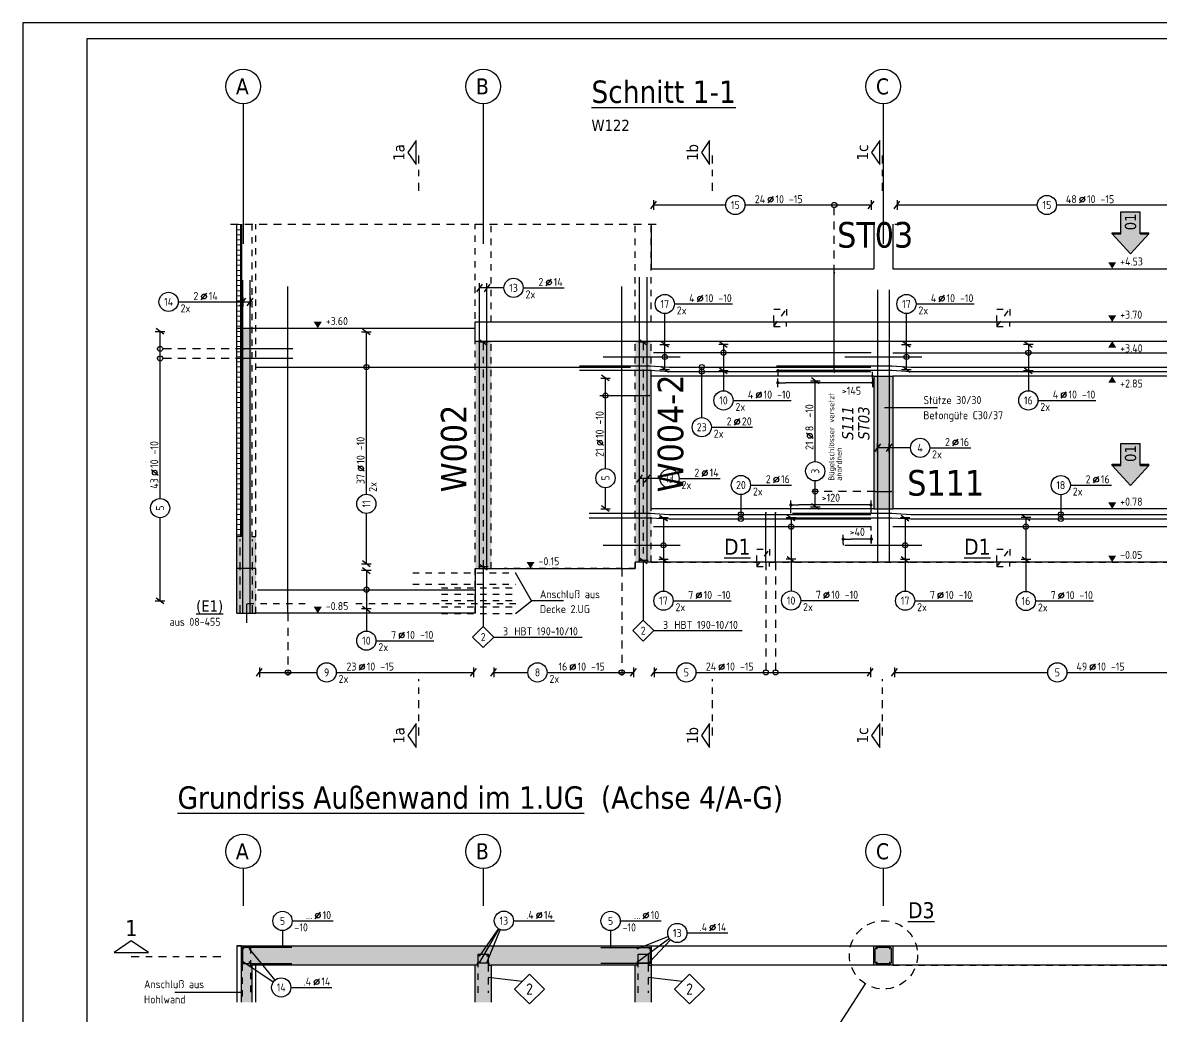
# Model space of a CAD drawing. Extents: x 40 to 135.7, y -30.7 to 15.6.
# Drawn here: x 39.96 to 57.74, y -4.82 to 10.69 of the extents above; entities that cross this region are included whole.
import ezdxf
from ezdxf.enums import TextEntityAlignment as Align

# ---------------------------------------------------------------- set-up
doc = ezdxf.new("R2010")
doc.units = 0
doc.header["$LTSCALE"] = 0.5
for name, pattern in [('AUSGEZOGEN', [1000.01, 1000, 0.01]), ('DASHDOTSMALL', [1.05, 0.5, -0.25, 0.05, -0.25]), ('DOT', [0.175, 0.05, -0.125]), ('HIDDEN', [0.375, 0.25, -0.125]), ('HIDDEN2', [0.187, 0.125, -0.062]), ('HIDDEN4', [0.12, 0.02, -0.1]), ('PUNKT', [0.175, 0.05, -0.125]), ('STRICHPUNKT2', [0.55, 0.25, -0.125, 0.05, -0.125]), ('VERDECKT', [0.375, 0.25, -0.125])]:
    doc.linetypes.add(name, pattern=pattern)
for name, color, linetype in [('ACHSEN', 7, 'Continuous'), ('AFB', 7, 'Continuous'), ('AFU', 7, 'Continuous'), ('BETON', 7, 'Continuous'), ('Brüstung EG', 7, 'Continuous'), ('DETAIL', 7, 'Continuous'), ('DRUEBER', 7, 'Continuous'), ('EG', 7, 'Continuous'), ('Fugenband', 7, 'Continuous'), ('grau_dunkel', 7, 'Continuous'), ('grau_hell', 7, 'Continuous'), ('grau_mittel', 7, 'Continuous'), ('HBT', 7, 'Continuous'), ('HILFE', 7, 'Continuous'), ('INDEX', 7, 'Continuous'), ('koten', 7, 'Continuous'), ('MASSE', 7, 'Continuous'), ('OBJEKT', 7, 'Continuous'), ('RAHMEN', 7, 'Continuous'), ('RND', 7, 'Continuous'), ('RND 1', 7, 'Continuous'), ('SCHNITTE', 7, 'Continuous'), ('SFP_Achsen', 7, 'Continuous'), ('TEXT', 7, 'Continuous')]:
    doc.layers.add(name, color=color, linetype=linetype)
doc.layers.add('NOPLOT', color=7, linetype='Continuous', plot=False)
doc.layers.add('zila_01_rb_02_stb-fertig_05_schraff', color=144, linetype='Continuous', lineweight=9)
doc.styles.add('helv', font='tahoma.ttf')
doc.styles.add('txt', font='isocp.shx')
doc.linetypes.add('AFU_50K', pattern='A,0.15,["/",Standard,S=0.2,R=0,X=-0.01,Y=-0.1],0.07,["/",Standard,S=0.2,R=0,X=-0.01,Y=-0.1],0.15', length=0.37)
doc.linetypes.add('AFU_50L', pattern='A,0.75,["/",Standard,S=0.2,R=0,X=-0.01,Y=-0.1],0.07,["/",Standard,S=0.2,R=0,X=-0.01,Y=-0.1],0.75', length=1.57)
doc.linetypes.add('AFU_50M', pattern='A,0.45,["/",Standard,S=0.2,R=0,X=-0.01,Y=-0.1],0.07,["/",Standard,S=0.2,R=0,X=-0.01,Y=-0.1],0.45', length=0.97)
doc.linetypes.add('AFU_50S', pattern='A,0,-0.15,["/",Standard,S=0.2,R=0,X=-0.01,Y=-0.1],0,-0.07,["/",Standard,S=0.2,R=0,X=-0.01,Y=-0.1],-0.15', length=0.37)
doc.dimstyles.new('DOT_I', dxfattribs={"dimscale": 0.5, "dimtxt": 0.25, "dimasz": 0.25, "dimexe": 0.1, "dimexo": 0.3, "dimgap": 0.1, "dimtad": 1, "dimdec": 3, "dimzin": 3, "dimtxsty": 'txt', "dimblk": 'DOT', "dimblk1": 'DOT', "dimblk2": 'DOT', "dimsah": 1, "dimcen": 0.1, "dimse1": 1, "dimse2": 1, "dimazin": 0, "dimtfac": 1, "dimtdec": 4, "dimtix": 1, "dimtmove": 2, "dimatfit": 3, "dimfxl": 0, "dimtvp": 1, "dimtolj": 1, "dimtzin": 0, "dimarcsym": 0})

# ---------------------------------------------------------------- blocks, each defined once
blk = doc.blocks.new('OKRD_O')
at = {"color": 0, "linetype": 'ByBlock'}
blk.add_solid([(-0.125, 0.202), (0.125, 0.202), (0, 0)], dxfattribs=at)
at = {"color": 0, "linetype": 'ByBlock', "style": 'txt'}
blk.add_attdef('OKRD', (0.25, 0.1), '', height=0.25, dxfattribs=at)
blk = doc.blocks.new('OKRD_U')
at = {"color": 0, "linetype": 'ByBlock'}
blk.add_solid([(-0.125, -0.202), (0.125, -0.202), (0, 0)], dxfattribs=at)
at = {"color": 0, "linetype": 'ByBlock', "style": 'txt'}
blk.add_attdef('OKRD', (0.25, -0.35), '', height=0.25, dxfattribs=at)
blk = doc.blocks.new('A1-57-0')
at = {"layer": 'RAHMEN'}
for p, q in [((137.9, 59.4), (0, 59.4)), ((0, 59.4), (0, 0))]:
    blk.add_line(p, q, dxfattribs=at)
at = {"layer": 'RAHMEN', "color": 5}
for p, q in [((137.4, 58.9), (2, 58.9)), ((2, 58.9), (2, 0.5))]:
    blk.add_line(p, q, dxfattribs=at)
blk = doc.blocks.new('lei_gre')
at = {"layer": 'RND', "color": 7, "linetype": 'Continuous'}
for p, q in [((-0.09, -0.12), (0.09, 0.12)), ((0, 0.15), (0, -0.15))]:
    blk.add_line(p, q, dxfattribs=at)
blk = doc.blocks.new('RND_LEI')
at = {"layer": 'RND', "color": 7, "linetype": 'Continuous'}
blk.add_line((1.022, 0.066), (1.19, 0.27), dxfattribs=at)
for centre, radius in [((0, 0), 0.3), ((1.106, 0.168), 0.075)]:
    blk.add_circle(centre, radius, dxfattribs=at)
at = {"layer": 'RND', "color": 7, "linetype": 'Continuous', "style": 'txt'}
blk.add_attdef('POSL', text='', height=0.25, dxfattribs=at).set_placement((0, 0), align=Align.MIDDLE)
blk.add_attdef('ANZ', text='', height=0.25, dxfattribs=at).set_placement((0.931, 0.057), align=Align.RIGHT)
for tag, p in [('DUM', (1.253, 0.057)), ('ABSTD', (1.674, 0.057)), ('POSTXT', (0.374, -0.327))]:
    blk.add_attdef(tag, p, '', height=0.25, dxfattribs=at)
blk = doc.blocks.new('SCHN-1')
at = {"layer": 'SCHNITTE', "color": 5, "linetype": 'Continuous'}
blk.add_lwpolyline([(0.54, 0.125), (0, 0.485), (-0.54, 0.125)], close=True, dxfattribs=at)
at = {"layer": 'SCHNITTE', "color": 6, "linetype": 'Continuous', "style": 'helv'}
blk.add_attdef('SCHN-1', text='', height=0.5, dxfattribs=at).set_placement((0, 0.635), align=Align.CENTER)
blk = doc.blocks.new('DOT')
at = {"layer": 'MASSE', "color": 7, "linetype": 'Continuous'}
for p, q in [((0, 0), (-1, 0)), ((0, 0.54), (0, -0.54))]:
    blk.add_line(p, q, dxfattribs=at)
at = {"layer": 'MASSE', "color": 7, "linetype": 'Continuous', "const_width": 0.2}
blk.add_lwpolyline([(-0.1, 0, 1), (0.1, 0, 1)], format="xyb", close=True, dxfattribs=at)
blk = doc.blocks.new('*D39')
at = {"layer": 'DEFPOINTS', "color": 0, "linetype": 'AUSGEZOGEN', "transparency": 16777216}
for p in [(52.773, 2.627), (52.773, 2.627), (53.211, 2.627)]:
    blk.add_point(p, dxfattribs=at)
at = {"layer": 'MASSE', "color": 0, "linetype": 'AUSGEZOGEN', "lineweight": -2, "transparency": 16777216}
blk.add_line((53.086, 2.627), (52.898, 2.627), dxfattribs=at)
at = {"layer": 'MASSE', "color": 0, "linetype": 'AUSGEZOGEN', "lineweight": -2, "transparency": 16777216, "xscale": 0.125, "yscale": 0.125, "zscale": 0.125, "rotation": 180}
blk.add_blockref('DOT', (52.773, 2.627), dxfattribs=at)
at = {"layer": 'MASSE', "color": 0, "linetype": 'AUSGEZOGEN', "lineweight": -2, "transparency": 16777216, "xscale": 0.125, "yscale": 0.125, "zscale": 0.125}
blk.add_blockref('DOT', (53.211, 2.627), dxfattribs=at)
at = {"layer": 'MASSE', "color": 0, "linetype": 'AUSGEZOGEN', "transparency": 16777216, "insert": (52.992, 2.74), "char_height": 0.125, "attachment_point": 5, "style": 'txt'}
blk.add_mtext('\\A1;>40', dxfattribs=at)
blk = doc.blocks.new('HBT_LEI')
at = {"layer": 'HBT', "color": 7, "linetype": 'Continuous'}
blk.add_lwpolyline([(-0.33, 0), (0, 0.33), (0.33, 0), (0, -0.33)], close=True, dxfattribs=at)
at = {"layer": 'HBT', "color": 7, "linetype": 'Continuous', "style": 'txt'}
blk.add_attdef('POSH', text='', height=0.25, dxfattribs=at).set_placement((0, -0.126), align=Align.CENTER)
blk.add_attdef('STKH', text='', height=0.25, dxfattribs=at).set_placement((0.776, 0.055), align=Align.RIGHT)
at = {"layer": 'HBT', "style": 'txt'}
for tag, p in [('ARTH', (0.973, 0.055)), ('TEXTH', (0.415, -0.309))]:
    blk.add_attdef(tag, p, '', height=0.25, dxfattribs=at)
blk = doc.blocks.new('*D49')
at = {"layer": 'DEFPOINTS', "color": 0, "linetype": 'AUSGEZOGEN', "transparency": 16777216}
for p in [(51.955, 3.161), (51.955, 3.161), (53.205, 3.165)]:
    blk.add_point(p, dxfattribs=at)
at = {"layer": 'MASSE', "color": 0, "linetype": 'AUSGEZOGEN', "lineweight": -2, "transparency": 16777216}
blk.add_line((53.08, 3.161), (52.08, 3.161), dxfattribs=at)
at = {"layer": 'MASSE', "color": 0, "linetype": 'AUSGEZOGEN', "lineweight": -2, "transparency": 16777216, "xscale": 0.125, "yscale": 0.125, "zscale": 0.125, "rotation": 180}
blk.add_blockref('DOT', (51.955, 3.161), dxfattribs=at)
at = {"layer": 'MASSE', "color": 0, "linetype": 'AUSGEZOGEN', "lineweight": -2, "transparency": 16777216, "xscale": 0.125, "yscale": 0.125, "zscale": 0.125}
blk.add_blockref('DOT', (53.205, 3.161), dxfattribs=at)
at = {"layer": 'MASSE', "color": 0, "linetype": 'AUSGEZOGEN', "transparency": 16777216, "insert": (52.58, 3.274), "char_height": 0.125, "attachment_point": 5, "style": 'txt'}
blk.add_mtext('\\A1;>120', dxfattribs=at)
blk = doc.blocks.new('*D51')
at = {"layer": 'DEFPOINTS', "color": 0, "linetype": 'AUSGEZOGEN', "transparency": 16777216}
for p in [(51.751, 5.07), (51.751, 5.07), (53.232, 5.07)]:
    blk.add_point(p, dxfattribs=at)
at = {"layer": 'MASSE', "color": 0, "linetype": 'AUSGEZOGEN', "lineweight": -2, "transparency": 16777216}
blk.add_line((53.107, 5.07), (51.876, 5.07), dxfattribs=at)
at = {"layer": 'MASSE', "color": 0, "linetype": 'AUSGEZOGEN', "lineweight": -2, "transparency": 16777216, "xscale": 0.125, "yscale": 0.125, "zscale": 0.125, "rotation": 180}
blk.add_blockref('DOT', (51.751, 5.07), dxfattribs=at)
at = {"layer": 'MASSE', "color": 0, "linetype": 'AUSGEZOGEN', "lineweight": -2, "transparency": 16777216, "xscale": 0.125, "yscale": 0.125, "zscale": 0.125}
blk.add_blockref('DOT', (53.232, 5.07), dxfattribs=at)
at = {"layer": 'MASSE', "color": 0, "linetype": 'AUSGEZOGEN', "transparency": 16777216, "insert": (52.902, 4.944), "char_height": 0.125, "attachment_point": 5, "style": 'txt'}
blk.add_mtext('\\A1;>145', dxfattribs=at)
blk = doc.blocks.new('SCHN-2')
at = {"layer": 'SCHNITTE', "color": 6, "linetype": 'Continuous'}
blk.add_lwpolyline([(0.378, 0.088), (0, 0.34), (-0.378, 0.088)], close=True, dxfattribs=at)
at = {"layer": 'SCHNITTE', "color": 1, "linetype": 'DASHDOTSMALL', "style": 'helv'}
blk.add_attdef('SCHN-2', text='', height=0.35, dxfattribs=at).set_placement((0, 0.45), align=Align.CENTER)
blk = doc.blocks.new('hin_ind5')
at = {"layer": 'grau_hell', "linetype": 'AUSGEZOGEN'}
h = blk.add_hatch(color=9, dxfattribs=at)
h.dxf.hatch_style = 2
h.paths.add_polyline_path([(0, 0), (0.619, -0.577), (0.619, -0.3), (1.306, -0.3), (1.306, 0.3), (0.619, 0.3), (0.619, 0.577)])
h.paths.add_polyline_path([(0.34, -0.274), (1.311, -0.274), (1.311, 0.274), (0.34, 0.274)], flags=9)
at = {"layer": 'OBJEKT', "linetype": 'AUSGEZOGEN'}
for points in [[(0.619, 0.3), (0.66, 0.3), (0.66, 0.577), (0.619, 0.577)], [(0.619, -0.577), (0.66, -0.577), (0.66, -0.3), (0.619, -0.3)]]:
    blk.add_hatch(color=1, dxfattribs=at).paths.add_polyline_path(points)
at = {"layer": 'OBJEKT', "color": 1, "linetype": 'AUSGEZOGEN'}
for p, q in [((0, 0), (0.619, 0.577)), ((0.619, 0.577), (0.619, 0.3)), ((0.619, 0.577), (0.66, 0.577)), ((0.66, 0.577), (0.66, 0.3)), ((0, 0), (0.619, -0.577)), ((0.619, 0.3), (1.306, 0.3)), ((1.306, 0.3), (1.306, -0.3)), ((0.619, -0.3), (0.619, -0.577)), ((0.619, -0.3), (1.306, -0.3)), ((0.66, -0.3), (0.66, -0.577))]:
    blk.add_line(p, q, dxfattribs=at)
at = {"layer": 'OBJEKT', "color": 7, "linetype": 'AUSGEZOGEN'}
blk.add_line((0.619, -0.577), (0.66, -0.577), dxfattribs=at)
at = {"layer": 'INDEX', "color": 1, "linetype": 'Continuous', "style": 'helv'}
blk.add_attdef('INDEX', text='', height=0.35, rotation=360, dxfattribs=at).set_placement((1.259, 0), align=Align.MIDDLE_RIGHT)

msp = doc.modelspace()

# ---------------------------------------------------------------- hatches: boundary and pattern name
at = {"layer": 'EG', "linetype": 'AUSGEZOGEN'}
h = msp.add_hatch(dxfattribs=at)
h.set_pattern_fill('DOTS', scale=0.8, double=1)
h.set_pattern_definition([(0, (-35.286567, 336.182984), (0.025, 0.05), [0, -0.05])])
h.paths.add_polyline_path([(53.5484, -4.0236), (53.5484, -3.7236), (53.2484, -3.7236), (53.2484, -4.0236)])
h.paths.add_polyline_path([(60.7484, -3.7236), (60.7484, -4.0236), (61.0484, -4.0236), (61.0484, -3.7236)])
h.paths.add_polyline_path([(68.5484, -4.0236), (68.5484, -3.7236), (68.2484, -3.7236), (68.2484, -4.0236)])
h.paths.add_polyline_path([(43.3734, -4.6035), (43.5334, -4.6035), (43.5334, -4.0236), (47.0234, -4.0236), (47.0234, -4.6035), (47.2734, -4.6035), (47.2734, -4.0236), (49.5234, -4.0236), (49.5234, -4.6035), (49.7734, -4.6035), (49.7734, -3.7236), (43.3734, -3.7236)])
h.paths.add_polyline_path([(81.9984, -4.6035), (82.2984, -4.6035), (82.2984, -3.7236), (75.7734, -3.7236), (75.7734, -4.6035), (76.0234, -4.6035), (76.0234, -4.0236), (78.2734, -4.0236), (78.2734, -4.6035), (78.5234, -4.6035), (78.5234, -4.0236), (81.9984, -4.0236)])
at = {"layer": 'grau_dunkel'}
msp.add_hatch(color=21, dxfattribs=at).paths.add_polyline_path([(53.5484, 5.1694), (53.2484, 5.1694), (53.2484, 3.0994), (53.5484, 3.0994)])
at = {"layer": 'zila_01_rb_02_stb-fertig_05_schraff', "linetype": 'AUSGEZOGEN'}
h = msp.add_hatch(dxfattribs=at)
h.set_pattern_fill('ANSI37', color=102, scale=0.025, angle=-45)
h.set_pattern_definition([(0, (15.498175, 421.63729), (2e-17, 0.079375), []), (90, (15.498175, 421.63729), (-0.079375, 3e-17), [])])
h.paths.add_polyline_path([(43.3734, 7.5439), (43.2984, 7.5439), (43.2984, 2.6694), (43.3734, 2.6694)])

# ---------------------------------------------------------------- linework, layer by layer
at = {"layer": 'ACHSEN', "color": 140, "linetype": 'AUSGEZOGEN'}
for p, q in [((43.3984, 9.4248), (43.3984, 7.238)), ((47.1484, 9.4248), (47.1484, 7.238)), ((53.3984, 9.4248), (53.3984, 7.238)), ((43.3984, -2.5174), (43.3984, -3.0993)), ((47.1484, -2.5174), (47.1484, -3.0993)), ((53.3984, -2.5174), (53.3984, -3.0993))]:
    msp.add_line(p, q, dxfattribs=at)
at = {"layer": 'AFB', "color": 1, "linetype": 'AUSGEZOGEN'}
msp.add_line((43.4484, 1.6194), (43.4484, 1.3194), dxfattribs=at)
at = {"layer": 'AFU', "color": 8, "linetype": 'AFU_50L'}
for p, q in [((43.2984, 5.9194), (47.0234, 5.9194)), ((47.0234, 6.0194), (78.5234, 6.0194)), ((47.0234, 5.7194), (78.5234, 5.7194)), ((47.0234, 2.1694), (49.5234, 2.1694)), ((47.0234, 2.1694), (47.0234, 1.4694)), ((76.0234, 2.2694), (49.5234, 2.2694)), ((49.5234, 2.2694), (49.5234, 2.1694)), ((47.0234, 1.4694), (43.5984, 1.4694))]:
    msp.add_line(p, q, dxfattribs=at)
at = {"layer": 'AFU', "color": 8, "linetype": 'AFU_50K'}
for p, q in [((47.0234, 5.7194), (47.0234, 6.0194)), ((53.2484, 5.1694), (53.5484, 5.1694)), ((53.2484, 3.0994), (53.5484, 3.0994))]:
    msp.add_line(p, q, dxfattribs=at)
at = {"layer": 'AFU', "color": 8, "linetype": 'AFU_50S'}
msp.add_line((43.5984, 2.1694), (43.2984, 2.1694), dxfattribs=at)
at = {"layer": 'AFU', "color": 8, "linetype": 'AFU_50M'}
msp.add_line((43.2984, 1.4694), (43.5984, 1.4694), dxfattribs=at)
at = {"layer": 'BETON', "color": 6, "linetype": 'AUSGEZOGEN'}
for p, q in [((43.2984, 1.4694), (43.2984, 7.5439)), ((49.7734, 7.5439), (49.7734, 6.8494)), ((53.2484, 7.5439), (53.2484, 6.8494)), ((53.5484, 7.5439), (53.5484, 6.8494)), ((49.7734, 6.8494), (53.2484, 6.8494)), ((53.5484, 6.8494), (60.7484, 6.8494)), ((49.7734, 3.0994), (49.7734, 5.1694)), ((53.2484, 5.1694), (49.7734, 5.1694)), ((53.2484, 5.1694), (53.2484, 3.0994)), ((53.5484, 5.1694), (53.5484, 3.0994)), ((60.7484, 5.1694), (53.5484, 5.1694)), ((53.2484, 3.0994), (49.7734, 3.0994)), ((60.7484, 3.0994), (53.5484, 3.0994))]:
    msp.add_line(p, q, dxfattribs=at)
at = {"layer": 'BETON', "color": 6, "linetype": 'AUSGEZOGEN', "lineweight": -2}
for points in [[(43.2984, -3.7236), (49.7734, -3.7236), (49.7734, -4.6035)], [(43.3734, -3.7236), (43.2984, -3.7236), (43.2984, -4.6035)], [(43.3734, -4.6035), (43.3734, -3.7236)], [(47.0234, -4.6035), (47.0234, -4.0236), (43.5334, -4.0236), (43.5334, -4.6035)], [(43.5984, -4.6035), (43.5984, -4.0236)], [(49.5234, -4.6035), (49.5234, -4.0236), (47.2734, -4.0236), (47.2734, -4.6035)]]:
    msp.add_lwpolyline(points, dxfattribs=at)
msp.add_lwpolyline([(53.2484, -3.7236), (53.5484, -3.7236), (53.5484, -4.0236), (53.2484, -4.0236)], close=True, dxfattribs=at)
at = {"layer": 'Brüstung EG', "color": 102, "linetype": 'DOT'}
for p, q in [((49.7734, -3.7236), (53.2484, -3.7236)), ((53.5484, -3.7236), (60.7484, -3.7236)), ((53.2484, -4.0236), (49.7734, -4.0236)), ((53.5484, -4.0236), (60.7484, -4.0236))]:
    msp.add_line(p, q, dxfattribs=at)
at = {"layer": 'DETAIL', "color": 102, "linetype": 'VERDECKT'}
msp.add_circle((53.4018, -3.8643), 0.5334, dxfattribs=at)
at = {"layer": 'DRUEBER', "color": 7, "linetype": 'PUNKT'}
for p, q in [((43.5334, 7.5439), (43.5334, 2.6694)), ((43.5984, 1.4694), (43.5984, 7.5439)), ((47.0234, 1.4694), (47.0234, 7.5439)), ((47.2734, 6.0194), (47.2734, 7.5439)), ((49.5234, 6.0194), (49.5234, 7.5439)), ((49.7734, 6.0194), (49.7734, 7.5439)), ((47.2734, 2.1694), (47.2734, 5.7194)), ((49.5234, 2.1694), (49.5234, 5.7194)), ((49.7734, 5.1694), (49.7734, 5.7194)), ((49.7734, 2.2694), (49.7734, 3.0994)), ((49.7734, 2.2694), (51.4234, 2.2694)), ((51.6234, 2.2694), (55.1734, 2.2694)), ((55.3734, 2.2694), (58.9234, 2.2694))]:
    msp.add_line(p, q, dxfattribs=at)
at = {"layer": 'DRUEBER', "color": 7, "linetype": 'DOT'}
for p, q in [((51.6884, 6.0194), (51.6884, 6.2194)), ((51.6884, 6.2194), (51.8884, 6.2194)), ((51.6884, 5.9494), (51.8884, 6.2194)), ((51.8884, 6.2194), (51.8884, 6.0194)), ((55.1734, 6.0194), (55.1734, 6.2194)), ((55.1734, 6.2194), (55.3734, 6.2194)), ((55.1734, 5.9494), (55.3734, 6.2194)), ((55.3734, 6.2194), (55.3734, 6.0194)), ((51.6884, 6.0194), (51.6884, 5.9494)), ((51.6884, 5.9494), (51.8884, 5.9494)), ((51.8884, 5.9494), (51.8884, 6.0194)), ((55.1734, 6.0194), (55.1734, 5.9494)), ((55.1734, 5.9494), (55.3734, 5.9494)), ((55.3734, 5.9494), (55.3734, 6.0194)), ((43.3734, 2.6694), (43.2984, 2.6694)), ((43.5334, 2.6694), (43.5984, 2.6694)), ((51.4234, 2.2694), (51.4234, 2.4694)), ((51.4234, 2.4694), (51.6234, 2.4694)), ((51.4234, 2.1994), (51.6234, 2.4694)), ((51.6234, 2.4694), (51.6234, 2.2694)), ((55.1734, 2.2694), (55.1734, 2.4694)), ((55.1734, 2.4694), (55.3734, 2.4694)), ((55.1734, 2.1994), (55.3734, 2.4694)), ((55.3734, 2.4694), (55.3734, 2.2694)), ((49.5234, 2.1694), (47.4734, 2.1694)), ((51.4234, 2.2694), (51.4234, 2.1994)), ((51.4234, 2.1994), (51.6234, 2.1994)), ((51.6234, 2.1994), (51.6234, 2.2694)), ((55.1734, 2.2694), (55.1734, 2.1994)), ((55.1734, 2.1994), (55.3734, 2.1994)), ((55.3734, 2.1994), (55.3734, 2.2694))]:
    msp.add_line(p, q, dxfattribs=at)
at = {"layer": 'DRUEBER', "color": 7, "linetype": 'PUNKT', "lineweight": -2}
for points in [[(43.3734, -3.7236), (43.2984, -3.7236), (43.2984, -4.6035)], [(43.3734, -3.7236), (49.7734, -3.7236), (49.7734, -4.6035)], [(43.3734, -4.6035), (43.3734, -3.7236)], [(47.0234, -4.6035), (47.0234, -4.0236), (43.5334, -4.0236), (43.5334, -4.6035)], [(43.5984, -4.6035), (43.5984, -4.0236)], [(49.5234, -4.6035), (49.5234, -4.0236), (47.2734, -4.0236), (47.2734, -4.6035)]]:
    msp.add_lwpolyline(points, dxfattribs=at)
msp.add_lwpolyline([(53.2484, -3.7236), (53.5484, -3.7236), (53.5484, -4.0236), (53.2484, -4.0236)], close=True, dxfattribs=at)
at = {"layer": 'Fugenband', "color": 102, "linetype": 'HIDDEN4'}
for p, q in [((44.3677, 1.6194), (43.4484, 1.6194)), ((47.6594, 1.6194), (45.1189, 1.6194))]:
    msp.add_line(p, q, dxfattribs=at)
at = {"layer": 'grau_mittel', "color": 61, "linetype": 'AUSGEZOGEN'}
for points in [[(43.3734, 5.9194), (43.5334, 5.9194), (43.3734, 2.6694), (43.5334, 2.6694)], [(47.2734, 5.7194), (47.0234, 5.7194), (47.2734, 2.1694), (47.0234, 2.1694)], [(49.7734, 2.2694), (49.5234, 2.2694), (49.7734, 5.7194), (49.5234, 5.7194)], [(43.2984, 2.6694), (43.5984, 2.6694), (43.2984, 1.4694), (43.5984, 1.4694)], [(49.7734, -3.7236), (43.3734, -3.7236), (49.7734, -4.0236), (43.3734, -4.0236)], [(53.2484, -3.7236), (53.5484, -3.7236), (53.2484, -4.0236), (53.5484, -4.0236)]]:
    msp.add_solid(points, dxfattribs=at)
at = {"layer": 'HBT', "color": 6, "linetype": 'STRICHPUNKT2'}
for p, q in [((47.1484, 5.7005), (47.1484, 2.1925)), ((49.6484, 5.7009), (49.6484, 2.2915))]:
    msp.add_line(p, q, dxfattribs=at)
at = {"layer": 'HBT', "color": 7, "linetype": 'AUSGEZOGEN'}
for p, q in [((47.1484, 2.1925), (47.1484, 1.2484)), ((49.6484, 2.2915), (49.6484, 1.3484)), ((47.3134, 1.0984), (48.6951, 1.0984)), ((49.8134, 1.1984), (51.1951, 1.1984))]:
    msp.add_line(p, q, dxfattribs=at)
at = {"layer": 'HBT', "color": 102, "linetype": 'AUSGEZOGEN'}
for p, q in [((47.0554, -4.0236), (47.0234, -4.0236)), ((47.2414, -4.0236), (47.2734, -4.0236)), ((49.5554, -4.0236), (49.5234, -4.0236)), ((49.7414, -4.0236), (49.7734, -4.0236))]:
    msp.add_line(p, q, dxfattribs=at)
at = {"layer": 'HBT', "color": 1, "linetype": 'AUSGEZOGEN'}
for points in [[(47.0714, -3.9936), (47.0714, -3.8536), (47.2254, -3.8536), (47.2254, -3.9936)], [(49.5714, -3.9936), (49.5714, -3.8536), (49.7254, -3.8536), (49.7254, -3.9936)]]:
    msp.add_lwpolyline(points, dxfattribs=at)
at = {"layer": 'HBT', "color": 102, "linetype": 'AUSGEZOGEN'}
for points in [[(47.2414, -4.0236), (47.2414, -3.9936), (47.0554, -3.9936), (47.0554, -4.0236)], [(49.7414, -4.0236), (49.7414, -3.9936), (49.5554, -3.9936), (49.5554, -4.0236)]]:
    msp.add_lwpolyline(points, dxfattribs=at)
at = {"layer": 'HBT', "color": 1, "linetype": 'HIDDEN2'}
for points in [[(47.0714, -4.4536), (47.0714, -4.0236), (47.0714, -3.9936)], [(47.2254, -3.9936), (47.2254, -4.0236), (47.2254, -4.4536)], [(49.5714, -4.4536), (49.5714, -4.0236), (49.5714, -3.9936)], [(49.7254, -3.9936), (49.7254, -4.0236), (49.7254, -4.4536)]]:
    msp.add_lwpolyline(points, dxfattribs=at)
at = {"layer": 'HBT', "color": 1, "linetype": 'Continuous'}
for points in [[(47.6386, -4.3964), (47.8719, -4.1631), (48.1053, -4.3964), (47.8719, -4.6298)], [(50.1386, -4.3964), (50.3719, -4.1631), (50.6053, -4.3964), (50.3719, -4.6298)]]:
    msp.add_lwpolyline(points, close=True, dxfattribs=at)
at = {"layer": 'HILFE', "color": 102, "linetype": 'HIDDEN'}
for p, q in [((43.1984, 7.5439), (49.8734, 7.5439)), ((53.1311, 7.5439), (53.6674, 7.5439))]:
    msp.add_line(p, q, dxfattribs=at)
at = {"layer": 'HILFE', "color": 102, "linetype": 'AUSGEZOGEN'}
for p, q in [((54.2469, 4.679), (53.4183, 4.679)), ((47.9037, 1.6633), (47.6507, 2.0992)), ((47.6507, 1.4686), (47.9037, 1.6633)), ((48.4036, 1.6633), (47.9037, 1.6633)), ((47.7552, -4.2798), (47.2254, -4.2151)), ((50.2552, -4.2798), (49.7254, -4.2151)), ((42.3295, -4.445), (43.3872, -4.445))]:
    msp.add_line(p, q, dxfattribs=at)
at = {"layer": 'MASSE', "color": 7, "linetype": 'HIDDEN4'}
for p, q in [((51.7506, 5.2805), (51.7506, 5.1376)), ((53.2322, 5.1376), (53.2322, 5.2546)), ((51.955, 3.0312), (51.955, 3.0936)), ((53.205, 3.0994), (53.205, 3.0424)), ((53.2109, 2.56), (53.2109, 2.8224)), ((52.7734, 2.56), (52.7734, 2.531))]:
    msp.add_line(p, q, dxfattribs=at)
at = {"layer": 'OBJEKT', "color": 7, "linetype": 'AUSGEZOGEN'}
for p, q in [((43.3734, 7.5439), (43.3734, 2.6694)), ((49.7734, -3.7236), (53.2484, -3.7236)), ((53.5484, -3.7236), (60.7484, -3.7236)), ((53.2484, -4.0236), (49.7734, -4.0236)), ((60.7484, -4.0236), (53.5484, -4.0236))]:
    msp.add_line(p, q, dxfattribs=at)
at = {"layer": 'RND', "color": 7, "linetype": 'AUSGEZOGEN'}
for p, q in [((49.8099, 7.8442), (50.9372, 7.8442)), ((51.2372, 7.8442), (53.2088, 7.8442)), ((53.6147, 7.8442), (55.805, 7.8442)), ((56.105, 7.8442), (60.6955, 7.8442)), ((47.7728, 6.5507), (48.4128, 6.5507)), ((42.3835, 6.3319), (43.0235, 6.3319)), ((50.135, 6.2988), (51.0413, 6.2988)), ((53.91, 6.2988), (54.8163, 6.2988)), ((49.985, 5.6684), (49.985, 6.1488)), ((53.76, 5.6684), (53.76, 6.1488)), ((42.101, 3.262), (42.101, 5.8713)), ((45.3234, 3.3284), (45.3234, 5.8622)), ((49.985, 5.276), (49.985, 5.6684)), ((50.9022, 5.6673), (50.9022, 5.2568)), ((53.76, 5.276), (53.76, 5.6684)), ((55.6647, 5.6673), (55.6647, 5.2568)), ((50.9022, 5.2568), (50.9022, 4.9434)), ((55.6647, 5.2568), (55.6647, 4.9434)), ((49.0588, 3.7294), (49.0588, 5.1414)), ((52.3351, 3.8371), (52.3351, 5.0993)), ((51.0522, 4.7934), (51.9584, 4.7934)), ((55.8147, 4.7934), (56.721, 4.7934)), ((50.713, 4.3747), (51.353, 4.3747)), ((54.124, 4.053), (54.764, 4.053)), ((50.2092, 3.5736), (50.8492, 3.5736)), ((49.0588, 3.1021), (49.0588, 3.4294)), ((51.3245, 3.4721), (51.9645, 3.4721)), ((52.3351, 3.1333), (52.3351, 3.5371)), ((56.3215, 3.471), (56.9615, 3.471)), ((45.3234, 2.2419), (45.3234, 3.0284)), ((42.101, 1.6619), (42.101, 2.962)), ((49.9651, 2.9591), (49.9651, 2.3092)), ((51.959, 2.9621), (51.959, 2.3132)), ((53.7401, 2.9591), (53.7401, 2.3092)), ((55.6268, 2.9631), (55.6268, 2.3082)), ((51.959, 2.3132), (51.959, 1.8182)), ((45.3234, 2.1382), (45.3234, 1.5382)), ((49.9651, 2.3092), (49.9651, 1.8159)), ((53.7401, 2.3092), (53.7401, 1.8159)), ((55.6268, 2.3082), (55.6268, 1.8115)), ((50.1151, 1.6659), (51.0213, 1.6659)), ((52.109, 1.6682), (53.0153, 1.6682)), ((53.8901, 1.6659), (54.7963, 1.6659)), ((55.7768, 1.6615), (56.6831, 1.6615)), ((45.3234, 1.5382), (45.3234, 1.1918)), ((45.4734, 1.0418), (46.3796, 1.0418)), ((43.6515, 0.5466), (44.5526, 0.5466)), ((44.8526, 0.5466), (46.9966, 0.5466)), ((47.3136, 0.5466), (47.8462, 0.5466)), ((48.1462, 0.5466), (49.4963, 0.5466)), ((49.8183, 0.5466), (50.1718, 0.5466)), ((50.4718, 0.5466), (53.198, 0.5466)), ((53.5735, 0.5466), (55.9677, 0.5466)), ((56.2677, 0.5466), (60.7272, 0.5466)), ((44.1629, -3.3337), (44.8029, -3.3337)), ((47.6212, -3.3301), (48.2612, -3.3301)), ((49.2886, -3.3337), (49.9286, -3.3337)), ((50.3305, -3.5215), (50.9705, -3.5215)), ((44.1434, -4.372), (44.7834, -4.372)), ((53.1158, -4.3146), (51.4807, -6.856))]:
    msp.add_line(p, q, dxfattribs=at)
at = {"layer": 'RND', "color": 102, "linetype": 'VERDECKT'}
for p, q in [((52.6337, 6.7857), (52.6337, 7.8942)), ((43.4053, 5.5984), (42.051, 5.5984)), ((43.4053, 5.4484), (42.051, 5.4484)), ((53.2734, 3.372), (52.2851, 3.372)), ((49.3118, 2.1694), (49.3118, 0.4966)), ((51.5652, 2.2694), (51.5652, 0.4966)), ((51.7152, 2.2694), (51.7152, 0.4966)), ((44.0987, 1.4694), (44.0987, 0.4966))]:
    msp.add_line(p, q, dxfattribs=at)
at = {"layer": 'RND', "color": 102, "linetype": 'AUSGEZOGEN'}
for p, q in [((47.4728, 6.5507), (47.0883, 6.5507)), ((42.3835, 6.3319), (43.5081, 6.3319)), ((50.563, 4.5247), (50.563, 5.313)), ((53.824, 4.053), (53.3084, 4.053)), ((49.9092, 3.5736), (49.5883, 3.5736)), ((51.1745, 3.3221), (51.1745, 2.9424)), ((56.1715, 3.321), (56.1715, 2.9424)), ((44.0129, -3.4837), (44.0129, -3.7486)), ((47.3856, -3.4533), (47.0908, -3.8777)), ((47.395, -3.4593), (47.0908, -3.9757)), ((47.4144, -3.469), (47.2074, -3.9757)), ((49.1386, -3.4837), (49.1386, -3.7486)), ((50.0409, -3.5764), (49.5572, -3.7668)), ((50.0593, -3.6098), (49.5572, -3.9757)), ((50.0767, -3.6298), (49.745, -3.9757)), ((43.898, -4.2562), (43.495, -3.7668)), ((43.8689, -4.2884), (43.4035, -3.9757))]:
    msp.add_line(p, q, dxfattribs=at)
at = {"layer": 'RND', "color": 7, "linetype": 'AUSGEZOGEN'}
for points, const_width in [([(52.6267, 6.7857, 1), (52.6407, 6.7857, 1)], 0.014), ([(43.4053, 5.5914, 1), (43.4053, 5.6054, 1)], 0.014), ([(43.4053, 5.4414, 1), (43.4053, 5.4554, 1)], 0.014), ([(52.6267, 5.2357, 1), (52.6407, 5.2357, 1)], 0.014), ([(49.7415, 4.8757, 1), (49.7415, 4.8617, 1)], 0.014), ([(53.2671, 3.372, 1), (53.2796, 3.372, 1)], 0.0125), ([(53.5171, 3.372, 1), (53.5296, 3.372, 1)], 0.0125), ([(51.5582, 3.0394, 1), (51.5722, 3.0394, 1)], 0.014), ([(51.7082, 3.0394, 1), (51.7222, 3.0394, 1)], 0.014), ([(43.3972, -3.7668, 1), (43.4097, -3.7668, 1)], 0.0125), ([(43.4887, -3.7668, 1), (43.5012, -3.7668, 1)], 0.0125), ([(47.0846, -3.8777, 1), (47.0971, -3.8777, 1)], 0.0125), ([(47.2012, -3.8777, 1), (47.2137, -3.8777, 1)], 0.0125), ([(49.5509, -3.7668, 1), (49.5634, -3.7668, 1)], 0.0125), ([(49.7387, -3.7668, 1), (49.7512, -3.7668, 1)], 0.0125), ([(53.2925, -3.7651, 1), (53.305, -3.7651, 1)], 0.0125), ([(53.2947, -3.7651, 1), (53.3027, -3.7651, 1)], 0.008), ([(53.4917, -3.7651, 1), (53.5042, -3.7651, 1)], 0.0125), ([(53.502, -3.7651, -1), (53.494, -3.7651, -1)], 0.008), ([(43.3972, -3.9757, 1), (43.4097, -3.9757, 1)], 0.0125), ([(43.4887, -3.9757, 1), (43.5012, -3.9757, 1)], 0.0125), ([(47.0846, -3.9757, 1), (47.0971, -3.9757, 1)], 0.0125), ([(47.2012, -3.9757, 1), (47.2137, -3.9757, 1)], 0.0125), ([(49.5509, -3.9757, 1), (49.5634, -3.9757, 1)], 0.0125), ([(49.7387, -3.9757, 1), (49.7512, -3.9757, 1)], 0.0125), ([(53.2925, -3.982, 1), (53.305, -3.982, 1)], 0.0125), ([(53.2947, -3.982, -1), (53.3027, -3.982, -1)], 0.008), ([(53.4917, -3.982, 1), (53.5042, -3.982, 1)], 0.0125), ([(53.502, -3.982, 1), (53.494, -3.982, 1)], 0.008)]:
    msp.add_lwpolyline(points, format="xyb", close=True, dxfattribs=dict(at, const_width=const_width))
at = {"layer": 'RND', "color": 1, "linetype": 'AUSGEZOGEN'}
for points in [[(52.6337, 5.2357), (52.6337, 6.7857)], [(43.3937, 1.4694), (43.3937, 6.6694)], [(43.5081, 1.4694), (43.5081, 6.6694)], [(47.0883, 2.1694), (47.0883, 6.6194)], [(47.2077, 2.1694), (47.2077, 6.6194)], [(49.5883, 2.2694), (49.5883, 6.7194)], [(49.7077, 2.2694), (49.7077, 6.7194)], [(44.0987, 1.4694), (44.0987, 6.5694)], [(49.3118, 2.1694), (49.3118, 6.5694)], [(53.3084, 6.5194), (53.3084, 2.2694)], [(53.4884, 6.5194), (53.4884, 2.2694)], [(44.1753, 5.5984), (43.4053, 5.5984)], [(49.8109, 5.5389), (53.2109, 5.5389)], [(53.5484, 5.5373), (60.7484, 5.5373)], [(44.1753, 5.4484), (43.4053, 5.4484)], [(49.0234, 5.4716), (50.2234, 5.4716)], [(52.7984, 5.4716), (53.9984, 5.4716)], [(52.7984, 5.4716), (53.9984, 5.4716)], [(43.5984, 5.3139), (49.4484, 5.3139)], [(48.655, 5.333), (49.755, 5.333), (50.055, 5.313), (53.205, 5.313)], [(48.655, 5.263), (49.755, 5.263), (50.055, 5.243), (53.205, 5.243)], [(51.73, 5.333), (53.53, 5.333), (53.83, 5.313), (60.73, 5.313)], [(51.73, 5.263), (53.53, 5.263), (53.83, 5.243), (60.73, 5.243)], [(48.9715, 4.8687), (49.7415, 4.8687)], [(53.2734, 3.372), (53.5234, 3.372)], [(48.805, 3.0324), (49.755, 3.0324), (50.055, 3.0124), (53.205, 3.0124)], [(51.5652, 2.2694), (51.5652, 3.0394)], [(51.7152, 2.2694), (51.7152, 3.0394)], [(51.98, 3.0324), (53.53, 3.0324), (53.83, 3.0124), (60.73, 3.0124)], [(48.805, 2.9624), (49.755, 2.9624), (50.055, 2.9424), (53.205, 2.9424)], [(51.98, 2.9624), (53.53, 2.9624), (53.83, 2.9424), (60.73, 2.9424)], [(49.8109, 2.8224), (53.2109, 2.8224)], [(53.5484, 2.8224), (60.7484, 2.8224)], [(49.0234, 2.531), (50.2234, 2.531)], [(52.7984, 2.531), (53.9984, 2.531)], [(43.6234, 1.8382), (47.0234, 1.8382)], [(44.1589, -3.7486), (43.3889, -3.7486), (43.3889, -3.9986), (44.1589, -3.9986)], [(48.9878, -3.7486), (49.7578, -3.7486), (49.7578, -3.9986), (48.9878, -3.9986)]]:
    msp.add_lwpolyline(points, dxfattribs=at)
at = {"layer": 'RND', "color": 1, "linetype": 'HIDDEN2'}
for points in [[(46.0484, 2.0992), (47.6507, 2.0992)], [(46.0484, 1.924), (47.6507, 1.924)], [(46.4984, 1.8686), (47.6507, 1.8686)], [(46.4984, 1.7686), (47.6507, 1.7686)], [(46.4984, 1.6686), (47.6507, 1.6686)], [(46.4984, 1.5686), (47.6507, 1.5686)], [(46.4984, 1.4686), (47.6507, 1.4686)], [(43.3872, -4.5145), (43.3872, -3.7438), (43.5114, -3.7438), (43.5114, -4.5138)]]:
    msp.add_lwpolyline(points, dxfattribs=at)
at = {"layer": 'RND', "color": 1, "linetype": 'AUSGEZOGEN'}
msp.add_lwpolyline([(53.2984, -3.9986), (53.4984, -3.9986, 0.4142136), (53.5284, -3.9686), (53.5284, -3.7786, 0.4142136), (53.4984, -3.7486), (53.2984, -3.7486, 0.4142136), (53.2684, -3.7786), (53.2684, -3.9686, 0.4142136)], format="xyb", close=True, dxfattribs=at)
at = {"layer": 'RND', "color": 7, "linetype": 'AUSGEZOGEN'}
for centre in [(52.6337, 7.8442), (42.101, 5.5984), (50.9022, 5.5389), (55.6647, 5.5373), (42.101, 5.4484), (45.3234, 5.3139), (49.985, 5.4716), (50.563, 5.313), (53.76, 5.4716), (50.563, 5.243), (49.0588, 4.8687), (52.3351, 3.372), (51.1745, 3.0124), (56.1715, 3.0124), (51.1745, 2.9424), (51.959, 2.8224), (55.6268, 2.8224), (56.1715, 2.9424), (49.9651, 2.531), (53.7401, 2.531), (45.3234, 1.8382), (44.0987, 0.5466), (49.3118, 0.5466), (51.5652, 0.5466), (51.7152, 0.5466)]:
    msp.add_circle(centre, 0.04, dxfattribs=at)
at = {"layer": 'RND 1', "color": 7, "linetype": 'HIDDEN'}
for points in [[(43.353, 1.4694), (43.353, 2.6224)], [(43.5437, 1.4694), (43.5437, 2.6224)]]:
    msp.add_lwpolyline(points, dxfattribs=at)
at = {"layer": 'SCHNITTE', "color": 6, "linetype": 'STRICHPUNKT2'}
for p, q in [((46.1434, 8.0678), (46.1434, 8.664)), ((50.7298, 8.0678), (50.7298, 8.664)), ((53.3871, 8.0678), (53.3871, 8.664)), ((46.1434, -0.4381), (46.1434, 0.4411)), ((50.7298, -0.4381), (50.7298, 0.4411)), ((53.3871, -0.4381), (53.3871, 0.4411))]:
    msp.add_line(p, q, dxfattribs=at)
at = {"layer": 'SCHNITTE', "color": 5, "linetype": 'STRICHPUNKT2'}
msp.add_line((41.6508, -3.8868), (43.1268, -3.8868), dxfattribs=at)
at = {"layer": 'SFP_Achsen', "color": 7, "linetype": 'AUSGEZOGEN'}
for centre in [(43.3984, 9.6953), (47.1484, 9.6953), (53.3984, 9.6953), (43.3984, -2.247), (47.1484, -2.247), (53.3984, -2.247)]:
    msp.add_circle(centre, 0.2705, dxfattribs=at)

# ---------------------------------------------------------------- block references
at = {"layer": 'HBT', "color": 6, "linetype": 'STRICHPUNKT2', "xscale": 0.5, "yscale": 0.5, "zscale": 0.5, "rotation": 269.9999999999991}
for p in [(47.1484, 5.7005), (49.6484, 5.7009), (49.6484, 2.2915), (47.1484, 2.1925)]:
    msp.add_blockref('lei_gre', p, dxfattribs=at)
at = {"layer": 'HBT', "color": 7, "linetype": 'AUSGEZOGEN', "xscale": 0.5, "yscale": 0.5, "zscale": 0.5}
for p in [(47.1484, 1.0984), (49.6484, 1.1984)]:
    msp.add_blockref('HBT_LEI', p, dxfattribs=at).add_auto_attribs({'POSH': '2', 'STKH': '3', 'ARTH': 'HBT 190-10/10'})
at = {"layer": 'koten', "color": 7, "linetype": 'PUNKT', "xscale": 0.5, "yscale": 0.5, "zscale": 0.5}
for name, p, values in [('OKRD_O', (56.9747, 6.8494), {'OKRD': '+4.53'}), ('OKRD_O', (56.9747, 6.0194), {'OKRD': '+3.70'}), ('OKRD_U', (56.9747, 5.7194), {'OKRD': '+3.40'})]:
    msp.add_blockref(name, p, dxfattribs=at).add_auto_attribs(values)
at = {"layer": 'koten', "color": 7, "linetype": 'AUSGEZOGEN', "xscale": 0.5, "yscale": 0.5, "zscale": 0.5}
for name, p, values in [('OKRD_O', (44.5638, 5.9194), {'OKRD': '+3.60'}), ('OKRD_U', (56.9747, 5.1694), {'OKRD': '+2.85'}), ('OKRD_O', (56.9747, 3.0994), {'OKRD': '+0.78'}), ('OKRD_O', (47.8881, 2.1694), {'OKRD': '-0.15'}), ('OKRD_O', (56.9747, 2.2694), {'OKRD': '-0.05'}), ('OKRD_O', (44.5638, 1.4694), {'OKRD': '-0.85'})]:
    msp.add_blockref(name, p, dxfattribs=at).add_auto_attribs(values)
at = {"layer": 'OBJEKT', "color": 7, "linetype": 'AUSGEZOGEN', "xscale": 0.5, "yscale": 0.5, "zscale": 0.5, "rotation": 90}
for p in [(57.2603, 7.082), (57.2603, 3.4654)]:
    msp.add_blockref('hin_ind5', p, dxfattribs=at).add_auto_attribs({'INDEX': '01'})
at = {"layer": 'RAHMEN', "color": 7, "linetype": 'AUSGEZOGEN', "xscale": 0.5, "yscale": 0.5, "zscale": 0.5}
msp.add_blockref('A1-57-0', (39.9553, -19.0109), dxfattribs=at)
at = {"layer": 'RND', "color": 7, "linetype": 'AUSGEZOGEN', "xscale": 0.5, "yscale": 0.5, "zscale": 0.5}
for p in [(49.8099, 7.8442), (53.2088, 7.8442), (53.6147, 7.8442), (43.6515, 0.5466), (46.9966, 0.5466), (47.3136, 0.5466), (49.4963, 0.5466), (49.8183, 0.5466), (53.198, 0.5466), (53.5735, 0.5466)]:
    msp.add_blockref('lei_gre', p, dxfattribs=at)
for p, values in [((51.0872, 7.8442), {'POSL': '15', 'DUM': '10', 'ANZ': '24', 'ABSTD': '-15'}), ((55.955, 7.8442), {'POSL': '15', 'DUM': '10', 'ANZ': '48', 'ABSTD': '-15'}), ((47.6228, 6.5507), {'POSL': '13', 'DUM': '14', 'ANZ': '2', 'POSTXT': '2x'}), ((42.2335, 6.3319), {'POSL': '14', 'DUM': '14', 'ANZ': '2', 'POSTXT': '2x'}), ((49.985, 6.2988), {'POSL': '17', 'DUM': '10', 'ANZ': '4', 'ABSTD': '-10', 'POSTXT': '2x'}), ((53.76, 6.2988), {'POSL': '17', 'DUM': '10', 'ANZ': '4', 'ABSTD': '-10', 'POSTXT': '2x'}), ((50.9022, 4.7934), {'POSL': '10', 'DUM': '10', 'ANZ': '4', 'ABSTD': '-10', 'POSTXT': '2x'}), ((55.6647, 4.7934), {'POSL': '16', 'DUM': '10', 'ANZ': '4', 'ABSTD': '-10', 'POSTXT': '2x'}), ((50.563, 4.3747), {'POSL': '23', 'DUM': '20', 'ANZ': '2', 'POSTXT': '2x'}), ((53.974, 4.053), {'POSL': '4', 'DUM': '16', 'ANZ': '2', 'POSTXT': '2x'}), ((50.0592, 3.5736), {'POSL': '13', 'DUM': '14', 'ANZ': '2', 'POSTXT': '2x'}), ((51.1745, 3.4721), {'POSL': '20', 'DUM': '16', 'ANZ': '2', 'POSTXT': '2x'}), ((56.1715, 3.471), {'POSL': '18', 'DUM': '16', 'ANZ': '2', 'POSTXT': '2x'}), ((49.9651, 1.6659), {'POSL': '17', 'DUM': '10', 'ANZ': '7', 'ABSTD': '-10', 'POSTXT': '2x'}), ((51.959, 1.6682), {'POSL': '10', 'DUM': '10', 'ANZ': '7', 'ABSTD': '-10', 'POSTXT': '2x'}), ((53.7401, 1.6659), {'POSL': '17', 'DUM': '10', 'ANZ': '7', 'ABSTD': '-10', 'POSTXT': '2x'}), ((55.6268, 1.6615), {'POSL': '16', 'DUM': '10', 'ANZ': '7', 'ABSTD': '-10', 'POSTXT': '2x'}), ((45.3234, 1.0418), {'POSL': '10', 'DUM': '10', 'ANZ': '7', 'ABSTD': '-10', 'POSTXT': '2x'}), ((44.7026, 0.5466), {'POSL': '9', 'DUM': '10', 'ANZ': '23', 'ABSTD': '-15', 'POSTXT': '2x'}), ((47.9962, 0.5466), {'POSL': '8', 'DUM': '10', 'ANZ': '16', 'ABSTD': '-15', 'POSTXT': '2x'}), ((50.3218, 0.5466), {'POSL': '5', 'DUM': '10', 'ANZ': '24', 'ABSTD': '-15'}), ((56.1177, 0.5466), {'POSL': '5', 'DUM': '10', 'ANZ': '49', 'ABSTD': '-15'}), ((44.0129, -3.3337), {'POSL': '5', 'DUM': '10', 'ANZ': '...', 'POSTXT': '-10'}), ((47.4712, -3.3301), {'POSL': '13', 'DUM': '14', 'ANZ': '.4'}), ((49.1386, -3.3337), {'POSL': '5', 'DUM': '10', 'ANZ': '...', 'POSTXT': '-10'}), ((50.1805, -3.5215), {'POSL': '13', 'DUM': '14', 'ANZ': '.4'}), ((43.9934, -4.372), {'POSL': '14', 'DUM': '14', 'ANZ': '.4'})]:
    msp.add_blockref('RND_LEI', p, dxfattribs=at).add_auto_attribs(values)
at = {"layer": 'RND', "color": 102, "linetype": 'AUSGEZOGEN', "xscale": 0.5, "yscale": 0.5, "zscale": 0.5, "rotation": 180}
for p in [(47.0883, 6.5507), (47.2077, 6.5507), (53.3084, 4.053), (53.4884, 4.053), (49.5883, 3.5736), (49.7077, 3.5736)]:
    msp.add_blockref('lei_gre', p, dxfattribs=at)
at = {"layer": 'RND', "color": 102, "linetype": 'AUSGEZOGEN', "xscale": 0.5, "yscale": 0.5, "zscale": 0.5}
for p in [(43.3937, 6.3319), (43.5081, 6.3319)]:
    msp.add_blockref('lei_gre', p, dxfattribs=at)
at = {"layer": 'RND', "color": 7, "linetype": 'AUSGEZOGEN', "xscale": 0.5, "yscale": 0.5, "zscale": 0.5}
for p, rotation in [((42.101, 5.8713), 90), ((45.3234, 5.8622), 90), ((49.985, 5.6684), 90), ((50.9022, 5.6673), 270), ((53.76, 5.6684), 90), ((55.6647, 5.6673), 270), ((49.0588, 5.1414), 90), ((49.985, 5.276), 90), ((50.9022, 5.2568), 270), ((53.76, 5.276), 90), ((55.6647, 5.2568), 270), ((52.3351, 5.0993), 90), ((49.0588, 3.1021), 90), ((52.3351, 3.1333), 90), ((49.9651, 2.9591), 270), ((51.959, 2.9621), 270), ((53.7401, 2.9591), 270), ((55.6268, 2.9631), 270), ((49.9651, 2.3092), 270), ((51.959, 2.3132), 270), ((53.7401, 2.3092), 270), ((55.6268, 2.3082), 270), ((45.3234, 2.2419), 90), ((45.3234, 2.1382), 270), ((42.101, 1.6619), 90), ((45.3234, 1.5382), 270)]:
    msp.add_blockref('lei_gre', p, dxfattribs=dict(at, rotation=rotation))
at = {"layer": 'RND', "color": 7, "linetype": 'AUSGEZOGEN', "xscale": 0.5, "yscale": 0.5, "zscale": 0.5, "rotation": 90}
for p, values in [((52.3351, 3.6871), {'POSL': '3', 'DUM': '8', 'ANZ': '21', 'ABSTD': '-10'}), ((49.0588, 3.5794), {'POSL': '5', 'DUM': '10', 'ANZ': '21', 'ABSTD': '-10'}), ((42.101, 3.112), {'POSL': '5', 'DUM': '10', 'ANZ': '43', 'ABSTD': '-10'}), ((45.3234, 3.1784), {'POSL': '11', 'DUM': '10', 'ANZ': '37', 'ABSTD': '-10', 'POSTXT': '2x'})]:
    msp.add_blockref('RND_LEI', p, dxfattribs=at).add_auto_attribs(values)
at = {"layer": 'SCHNITTE', "color": 6, "linetype": 'STRICHPUNKT2', "xscale": 0.5, "yscale": 0.5, "zscale": 0.5, "rotation": 90}
for p, values in [((46.1434, 8.664), {'SCHN-2': '1a'}), ((50.7298, 8.664), {'SCHN-2': '1b'}), ((53.3871, 8.664), {'SCHN-2': '1c'}), ((46.1434, -0.4381), {'SCHN-2': '1a'}), ((50.7298, -0.4381), {'SCHN-2': '1b'}), ((53.3871, -0.4381), {'SCHN-2': '1c'})]:
    msp.add_blockref('SCHN-2', p, dxfattribs=at).add_auto_attribs(values)
at = {"layer": 'SCHNITTE', "color": 5, "linetype": 'STRICHPUNKT2', "xscale": 0.5, "yscale": 0.5, "zscale": 0.5}
msp.add_blockref('SCHN-1', (41.6508, -3.8868), dxfattribs=at).add_auto_attribs({'SCHN-1': '1'})

# ---------------------------------------------------------------- texts
at = {"layer": 'HBT', "color": 1, "linetype": 'Continuous', "style": 'txt'}
for p in [(47.8719, -4.4844), (50.3719, -4.4844)]:
    msp.add_attdef('2', text='?', height=0.175, dxfattribs=at).set_placement(p, align=Align.CENTER)
at = {"layer": 'NOPLOT', "color": 191, "linetype": 'AUSGEZOGEN', "style": 'helv'}
for s, p in [('ST03', (52.6778, 7.1789)), ('S111', (53.7732, 3.3064))]:
    msp.add_text(s, height=0.4, dxfattribs=at).set_placement(p)
for s, p in [('W004-2', (50.2737, 3.3587)), ('W002', (46.8874, 3.3587))]:
    msp.add_text(s, height=0.4, rotation=90, dxfattribs=at).set_placement(p)
at = {"layer": 'SFP_Achsen', "color": 6, "linetype": 'AUSGEZOGEN', "style": 'helv'}
for s, p in [('A', (43.2843, 9.5709)), ('B', (47.0343, 9.5709)), ('C', (53.2843, 9.5709)), ('A', (43.2843, -2.3713)), ('B', (47.0343, -2.3713)), ('C', (53.2843, -2.3713))]:
    msp.add_text(s, height=0.25, dxfattribs=at).set_placement(p)
at = {"layer": 'TEXT', "color": 5, "linetype": 'AUSGEZOGEN', "style": 'helv'}
for s, p in [('%%uSchnitt 1-1', (48.8399, 9.4377)), ('%%UGrundriss Außenwand im 1.UG%%U  (Achse 4/A-G)', (42.3734, -1.5824))]:
    msp.add_text(s, height=0.35, dxfattribs=at).set_placement(p)
at = {"layer": 'TEXT', "color": 1, "linetype": 'AUSGEZOGEN', "style": 'helv'}
for s, p in [('W122', (48.8399, 9.0002)), ('%%U(E1)', (42.6636, 1.4956))]:
    msp.add_text(s, height=0.175, dxfattribs=at).set_placement(p)
at = {"layer": 'TEXT', "color": 7, "linetype": 'AFU_50K', "style": 'txt'}
for s, p in [('Stütze 30/30', (54.0248, 4.7363)), ('Betongüte C30/37', (54.0248, 4.4988))]:
    msp.add_text(s, height=0.125, dxfattribs=at).set_placement(p)
at = {"layer": 'TEXT', "color": 102, "linetype": 'AUSGEZOGEN', "style": 'txt'}
for s, p in [('Bügelschlösser versetzt', (52.6325, 3.5391)), ('anordnen', (52.7513, 3.5391))]:
    msp.add_text(s, height=0.09, rotation=90, dxfattribs=at).set_placement(p)
at = {"layer": 'TEXT', "color": 1, "linetype": 'AUSGEZOGEN', "style": 'helv', "oblique": 10}
for s, p in [('S111', (52.9297, 4.1639)), ('ST03', (53.181, 4.1639))]:
    msp.add_text(s, height=0.175, rotation=90, dxfattribs=at).set_placement(p)
at = {"layer": 'TEXT', "color": 6, "linetype": 'AUSGEZOGEN', "style": 'helv'}
for s, p in [('%%uD1', (50.9106, 2.3834)), ('%%uD1', (54.6606, 2.3834)), ('%%UD3', (53.7847, -3.2916))]:
    msp.add_text(s, height=0.25, dxfattribs=at).set_placement(p)
at = {"layer": 'TEXT', "color": 7, "linetype": 'AUSGEZOGEN', "style": 'txt'}
for s, p in [('Anschluß aus ', (48.0346, 1.7049)), ('Decke 2.UG', (48.0346, 1.4726))]:
    msp.add_text(s, height=0.125, dxfattribs=at).set_placement(p)
at = {"layer": 'TEXT', "color": 7, "style": 'txt'}
msp.add_text('aus 08-455', height=0.125, dxfattribs=at).set_placement((42.2492, 1.274))
at = {"layer": 'TEXT', "color": 7, "linetype": 'HIDDEN2', "style": 'txt'}
for s, p in [('Anschluß aus', (41.8499, -4.3838)), ('Hohlwand', (41.8499, -4.6213))]:
    msp.add_text(s, height=0.125, dxfattribs=at).set_placement(p)

# ---------------------------------------------------------------- dimensions: what is measured, and where the dimension line sits
at = {"layer": 'MASSE', "color": 7, "linetype": 'AUSGEZOGEN'}
dim = msp.add_linear_dim(base=(51.7506, 5.0701), p1=(53.2322, 5.0701), p2=(51.7506, 5.0701), text='>145', dimstyle='DOT_I', override={"dimdec": 1, "dimlfac": 100}, dxfattribs=at)
dim.commit()
dim.dimension.update_dxf_attribs({"geometry": '*D51', "text_midpoint": (52.9019, 4.9437), "dimtype": 160})
for base, p1, p2, text, picture, middle in [((51.955, 3.1611), (53.205, 3.1645), (51.955, 3.1611), '>120', '*D49', (52.58, 3.2736)), ((52.7734, 2.6275), (53.2109, 2.6275), (52.7734, 2.6275), '>40', '*D39', (52.9921, 2.74))]:
    dim = msp.add_linear_dim(base=base, p1=p1, p2=p2, text=text, dimstyle='DOT_I', override={"dimdec": 1, "dimlfac": 100}, dxfattribs=at)
    dim.commit()
    dim.dimension.update_dxf_attribs({"geometry": picture, "text_midpoint": middle})

doc.saveas('drawing.dxf')
